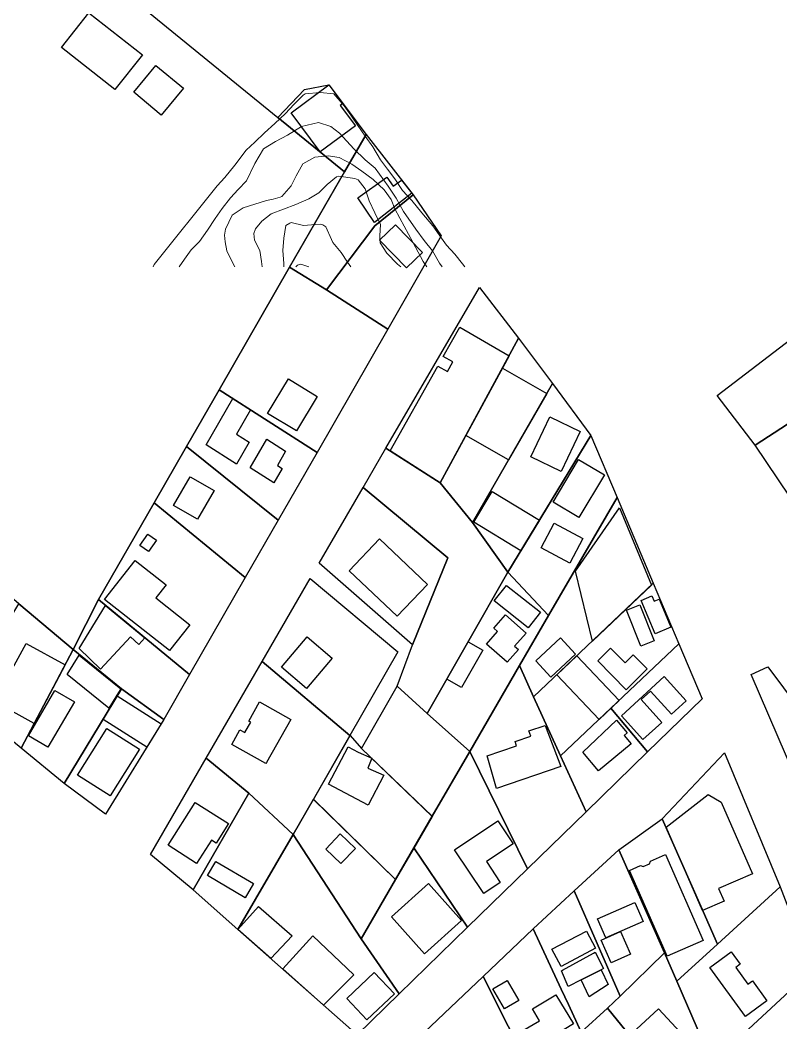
# Model space of a CAD drawing. Header units: millimetres. Extents: x 72 to 2826, y -203 to 794.
# Drawn here: x 1864.5 to 2002.5, y -52.1 to 129.8 of the extents above; entities that cross this region are included whole.
import ezdxf

# ---------------------------------------------------------------- set-up
doc = ezdxf.new("R2010")
doc.units = ezdxf.units.MM
doc.layers.add('01_Fina', color=250, linetype='Continuous', lineweight=15)
doc.layers.add('Traza Urbana', color=7, linetype='Continuous')

msp = doc.modelspace()

# ---------------------------------------------------------------- linework, layer by layer
at = {"layer": '01_Fina', "color": 252, "linetype": 'Continuous', "lineweight": 9, "true_color": 0x939598}
for points in [[(1888.67, 85), (1888.82, 85.48), (1900.28, 99.69), (1901.63, 101.26), (1903.43, 103.49), (1905.5, 106.19), (1907.09, 107.61), (1908.84, 109.32), (1910.71, 111), (1912.62, 112.85), (1914.16, 114.48), (1915.87, 116.19), (1916.2, 116.4), (1918.95, 116.67), (1921.41, 116.38), (1923.3, 114.23), (1924.51, 112.55), (1925.77, 110.69), (1927.09, 108.7), (1928.51, 106.81), (1929.9, 104.43), (1931.14, 102.73), (1932.46, 100.99), (1933.88, 98.86), (1935.57, 97.06), (1937.41, 94.81), (1939.39, 92.49), (1940.67, 90.62), (1941.86, 88.97), (1943.37, 87.34), (1944.73, 85.6), (1945.18, 85)], [(1941.06, 85), (1940.58, 85.72), (1939.31, 87.94), (1937.82, 89.83), (1936.28, 91.86), (1934.05, 95.07), (1932.75, 97.47), (1931.29, 99.67), (1928.94, 102.9), (1927.11, 104.46), (1925.07, 106.43), (1922.43, 109.26), (1920.86, 110.51), (1918.62, 111.21), (1915.58, 110.46), (1913.02, 108.93), (1910.85, 107.75), (1908.63, 106.43), (1907.11, 103.77), (1905.6, 100.64), (1904.06, 99.03), (1902.65, 97.53), (1901.17, 95.58), (1899.87, 93.8), (1898.52, 91.68), (1897.03, 89.62), (1895.51, 88.12), (1894.35, 86.43), (1893.36, 85)], [(1903.47, 85), (1902.73, 86.39), (1902, 87.91), (1901.72, 89.58), (1901.58, 90.79), (1901.75, 91.85), (1902.99, 94.4), (1904.97, 95.74), (1909.22, 97.05), (1910.44, 97.33), (1911.67, 97.65), (1912.01, 97.79), (1913.66, 99.69), (1914.56, 101.52), (1915.78, 103.71), (1917.97, 104.89), (1920.37, 105.14), (1922.38, 104.88), (1924.66, 103.64), (1926.47, 102.39), (1928.58, 100.84), (1930.52, 98.97), (1931.83, 97.27), (1932.5, 95.55), (1933.39, 93.87), (1934.99, 90.93), (1936.21, 88.62), (1937.6, 86.02), (1938.31, 85)], [(1908.44, 85), (1908.3, 85.97), (1907.99, 87.96), (1907, 89.87), (1906.88, 91.1), (1907.19, 91.93), (1908.37, 93.31), (1910.05, 94.64), (1914.52, 96.33), (1916.86, 97.39), (1918.72, 98.44), (1920.18, 99.98), (1921.88, 101.33), (1922.33, 101.49), (1925.24, 101.05), (1925.83, 100.79), (1927.11, 99.16), (1927.84, 97.02), (1928.83, 94.82), (1929.87, 92.68), (1929.77, 90.62), (1929.81, 89.41), (1931.04, 87.48), (1932.95, 85.51), (1933.58, 85)], [(1912.34, 85), (1912.35, 85.63), (1912.19, 88), (1912.36, 90.25), (1912.74, 92.5), (1913.41, 92.96), (1913.7, 93.05), (1915.92, 92.5), (1918.07, 92.69), (1918.95, 92.75), (1919.45, 92.65), (1919.94, 92.26), (1920.98, 90), (1921.21, 89.47), (1922.77, 87.63), (1923.89, 85.86), (1924.53, 85)], [(1914.55, 85), (1914.83, 85.36), (1915.45, 85.52), (1916.88, 85)]]:
    msp.add_lwpolyline(points, dxfattribs=at)
at = {"layer": 'Traza Urbana'}
for points in [[(1911.28, 112.11), (1923.38, 102.28), (1913.4, 84.95), (1900.62, 62.73), (1894.71, 52.46), (1888.83, 42.24), (1878.72, 24.67), (1874.12, 15.62), (1864.29, 23.9), (1848.12, 37.79), (1840, 44.08), (1829.84, 52.47), (1819.94, 60.75), (1809.47, 69.51), (1798.26, 78.18), (1847.29, 161.46), (1850.89, 161.24)], [(1881.72, 117.18), (1872.02, 124.81), (1876.98, 131.12), (1886.68, 123.5)], [(1890.12, 112.56), (1885.11, 116.71), (1889.13, 121.56), (1894.13, 117.41)], [(1927.27, 109.05), (1923.38, 102.28), (1911.28, 112.11), (1916.09, 117.22), (1920.54, 118.02)], [(1920.54, 118.02), (1923.06, 114.67), (1922.58, 114.31), (1925.32, 110.62), (1918.94, 105.87), (1913.69, 112.93)], [(1935.78, 98.06), (1928.87, 92.49), (1920.1, 80.83), (1913.4, 84.95), (1923.38, 102.28), (1927.27, 109.05)], [(1928.8, 93.05), (1925.75, 97.52), (1931.05, 101.28), (1932.21, 99.65), (1933.72, 100.73), (1935.55, 98.36)], [(1928.87, 92.49), (1935.78, 98.06), (1940.9, 90.63), (1931.21, 73.75), (1920.1, 80.83)], [(1934.62, 84.84), (1929.73, 89.85), (1932.59, 92.64), (1937.48, 87.64)], [(1900.62, 62.73), (1913.4, 84.95), (1920.1, 80.83), (1931.21, 73.75), (1918.38, 51.38)], [(2019.77, 83.7), (2034.71, 62.46), (2022.5, 53.59), (2015.47, 64.09), (1997.86, 52.67), (1990.96, 61.71)], [(1930.84, 52.15), (1947.87, 81.25), (1954.94, 72.09), (1940.73, 45.83)], [(1931.61, 51.66), (1940.27, 67), (1942.01, 66.02), (1943.02, 67.8), (1941.28, 68.78), (1944.26, 74.06), (1953.21, 68.88), (1940.73, 45.83)], [(1954.94, 72.09), (1961.09, 63.84), (1946.55, 38.65), (1940.73, 45.83)], [(1953.11, 50.03), (1945.37, 54.41), (1951.99, 66.63), (1960.07, 62.07)], [(1914.62, 55.28), (1909.41, 58.45), (1913.2, 64.69), (1918.42, 61.52)], [(1968.02, 54.45), (1953.01, 29.66), (1946.55, 38.65), (1961.09, 63.84)], [(2022.5, 53.59), (2025.48, 48.97), (2008.33, 37.17), (1997.86, 52.67), (2015.47, 64.09)], [(1918.38, 51.38), (1911.32, 39.06), (1894.71, 52.46), (1900.62, 62.73)], [(1903.1, 61.15), (1906.28, 59.11), (1903.74, 54.67), (1906.03, 53.21), (1903.76, 49.25), (1898.28, 52.75)], [(1957.13, 50.54), (1960.6, 57.8), (1966.11, 55.17), (1962.64, 47.91)], [(1912.68, 51.59), (1911.18, 48.98), (1912.03, 48.44), (1910.53, 45.83), (1906.26, 48.55), (1909.26, 53.78)], [(1972.79, 43.19), (1960.37, 21.78), (1953.01, 29.66), (1968.02, 54.45)], [(1905.35, 28.67), (1888.83, 42.24), (1894.71, 52.46), (1911.32, 39.06)], [(1940.73, 45.83), (1946.55, 38.65), (1953.01, 29.66), (1938.34, 4.04), (1932.93, 8.99), (1935.7, 16.49), (1942.1, 32.26), (1926.71, 45.02), (1930.84, 52.15)], [(1965.86, 39.54), (1961.18, 42.33), (1965.83, 50.1), (1970.51, 47.3)], [(1892.36, 41.76), (1895.37, 46.95), (1899.7, 44.44), (1896.68, 39.25)], [(1935.7, 16.49), (1918.75, 31.27), (1926.71, 45.02), (1942.1, 32.26)], [(1946.79, 38.7), (1950.16, 44.26), (1958.71, 39.08), (1955.34, 33.52)], [(1905.35, 28.67), (1895.26, 11.07), (1878.72, 24.67), (1888.83, 42.24)], [(1979.37, 27.63), (1957.66, 7.06), (1955.09, 12.69), (1960.37, 21.78), (1972.79, 43.19)], [(1968.32, 17.16), (1965.26, 29.81), (1973.26, 41.34), (1979.02, 27.3)], [(1961.39, 38.52), (1966.61, 35.75), (1964.24, 31.29), (1959.03, 34.05)], [(1886.24, 34.46), (1887.66, 36.52), (1889.22, 35.45), (1887.81, 33.38)], [(1932.92, 21.64), (1924.22, 29.91), (1929.73, 35.71), (1938.43, 27.44)], [(1891.62, 15.41), (1879.82, 24.68), (1885.38, 31.76), (1890.99, 27.35), (1889.13, 24.99), (1895.32, 20.12)], [(1960.37, 21.78), (1955.09, 12.69), (1946.07, -2.87), (1938.34, 4.04), (1953.01, 29.66)], [(1924.34, 0.03), (1908.44, 13.47), (1917.12, 28.47), (1933.03, 15.19)], [(1984.01, 16.65), (1971.69, 4.97), (1962.56, -3.68), (1957.66, 7.06), (1979.37, 27.63)], [(1950.53, 24.43), (1952.77, 27.25), (1958.9, 22.38), (1956.66, 19.56)], [(1874.12, 15.62), (1864.71, -2.28), (1853.85, 6.63), (1864.29, 23.9)], [(1895.26, 11.07), (1890.6, 2.94), (1882.92, 8.49), (1874.12, 15.62), (1878.72, 24.67)], [(1977.11, 16.25), (1974.49, 22.74), (1976.93, 23.71), (1979.55, 17.22)], [(1979.71, 18.48), (1977.18, 24.52), (1979.12, 25.33), (1979.53, 24.37), (1980.45, 24.75), (1982.57, 19.68)], [(1880.02, 23.59), (1887.16, 17.73), (1886.06, 16.52), (1884.51, 17.94), (1879.09, 12.03), (1875.21, 15.83)], [(1952.55, 21.9), (1956.32, 18.61), (1954.22, 16.2), (1954.9, 15.61), (1952.89, 13.31), (1949.12, 16.6), (1951.13, 18.9), (1950.45, 19.49)], [(1867.06, 2.2), (1859.83, 6.17), (1865.62, 16.69), (1872.65, 12.82)], [(1916.48, 8.54), (1911.91, 12.42), (1916.56, 17.91), (1921.14, 14.03)], [(1941.89, 10.24), (1945.76, 17.01), (1948.44, 15.48), (1944.56, 8.71)], [(1958.04, 13.56), (1962.51, 17.71), (1965.23, 14.78), (1960.76, 10.63)], [(1978.3, -2.97), (1971.69, 4.97), (1984.01, 16.65), (1988.22, 6.69)], [(1882.92, 8.49), (1872.49, -8.67), (1864.71, -2.28), (1874.12, 15.62)], [(1875.21, 14.58), (1882.75, 8.49), (1882.64, 8.3), (1880.61, 4.96), (1873.05, 11.06)], [(1969.28, 13.57), (1971.63, 15.89), (1974.27, 13.23), (1975.72, 14.67), (1978.27, 12.09), (1974.47, 8.33)], [(1924.34, 0.03), (1917.71, -11.54), (1914.02, -17.96), (1905.97, -10.45), (1898.28, -4.06), (1908.44, 13.47)], [(1965.49, 14.48), (1973.17, 6.4), (1969.55, 2.95), (1961.86, 11.03)], [(1957.66, 7.06), (1962.56, -3.68), (1967.17, -13.8), (1956.55, -24.15), (1946.07, -2.87), (1955.09, 12.69)], [(2000.17, 12.49), (2039.42, -40.12), (2024.27, -51.89), (1997.13, 11.06)], [(1973.62, 3.59), (1981.33, 10.75), (1985.33, 6.32), (1982.65, 3.9), (1978.85, 8.09), (1977.15, 6.55), (1980.92, 2.38), (1977.47, -0.72)], [(1869.56, -2.08), (1866.02, -0.02), (1870.82, 8.21), (1874.36, 6.15)], [(1890.6, 2.94), (1880.01, -14.25), (1872.49, -8.67), (1882.92, 8.49)], [(1938.34, 4.04), (1946.07, -2.87), (1939.25, -14.63), (1926.44, -2.34), (1932.93, 8.99)], [(1879.55, 2.94), (1882.14, 7.21), (1890.12, 2.16), (1887.5, -2.1)], [(1909.19, -4.9), (1909.1, -5.07), (1902.91, -1.58), (1904.39, 1.03), (1905.26, 0.54), (1906.34, 2.45), (1905.99, 2.65), (1907.95, 6.14), (1913.62, 2.94)], [(1978.3, -2.97), (1967.17, -13.8), (1962.56, -3.68), (1971.69, 4.97)], [(1950.93, -9.61), (1949.23, -3.65), (1951.71, -2.8), (1954.55, -1.83), (1954.29, -1.07), (1957.13, -0.1), (1956.8, 0.85), (1959.76, 1.86), (1962.59, -5.62)], [(1969.45, -6.41), (1966.61, -2.99), (1972.71, 2.81), (1974.63, 0.5), (1974.09, 0.05), (1975.37, -1.48)], [(1880.82, -10.91), (1874.9, -7.17), (1880.25, 1.28), (1886.17, -2.46)], [(1926.46, -2.36), (1939.27, -14.65), (1935.93, -20.4), (1932.61, -26.12), (1917.73, -11.56), (1924.36, 0.01)], [(1920.45, -8.81), (1924.01, -2.04), (1925.84, -3), (1928.29, -4.11), (1927.58, -5.89), (1930.49, -7.16), (1927.67, -12.61)], [(1956.55, -24.15), (1945.66, -34.75), (1935.91, -20.38), (1939.25, -14.63), (1946.07, -2.87)], [(2002.41, -27.45), (1991, -37.81), (1987.98, -30.95), (1981.01, -15.08), (1992.26, -3.11)], [(1905.97, -10.45), (1895.88, -27.95), (1888.18, -21.57), (1898.28, -4.06)], [(1914.02, -17.96), (1904.02, -35.15), (1895.88, -27.95), (1905.97, -10.45)], [(1991.69, -12.04), (1997.36, -25.05), (1991.22, -27.73), (1992.21, -30.02), (1988.27, -31.73), (1981.68, -16.6), (1989.35, -10.67)], [(1896.29, -12.13), (1902.3, -15.96), (1900.05, -19.5), (1899.2, -18.96), (1896.52, -23.18), (1891.35, -19.89)], [(1932.59, -26.1), (1926.36, -36.84), (1914.02, -17.96), (1917.71, -11.54)], [(1948.63, -28.65), (1943.31, -20.71), (1951.16, -15.45), (1953.95, -19.61), (1949.09, -22.86), (1951.62, -26.64)], [(1991, -37.81), (1983.62, -44.55), (1981.38, -39.42), (1973.14, -20.71), (1981.01, -15.08), (1987.98, -30.95)], [(1926.36, -36.84), (1933.25, -46.83), (1925.64, -54.24), (1904.02, -35.15), (1914.02, -17.96)], [(1922.57, -17.83), (1925.32, -20.46), (1922.69, -23.21), (1919.95, -20.58)], [(1945.66, -34.75), (1933.25, -46.83), (1926.36, -36.84), (1932.59, -26.1), (1935.91, -20.38)], [(1981.38, -39.42), (1973.34, -47.25), (1965.03, -28.13), (1973.14, -20.71)], [(1981.59, -21.57), (1988.42, -37.13), (1981.88, -40.01), (1981.51, -39.16), (1975.04, -24.44), (1977.05, -23.56), (1977.52, -23.74), (1978.66, -23.24), (1978.84, -22.77)], [(1900.04, -22.81), (1906.86, -26.81), (1905.34, -29.4), (1898.52, -25.4)], [(1937.89, -39.55), (1931.87, -32.86), (1938.57, -26.84), (1944.58, -33.54)], [(1973.34, -47.25), (1971.09, -49.45), (1966.31, -53.78), (1963.98, -48.78), (1962.67, -45.98), (1957.56, -35.05), (1965.03, -28.13)], [(1990.08, -59.36), (1983.62, -44.55), (1991, -37.81), (2002.41, -27.45), (2008.2, -42.57)], [(1969.23, -33.2), (1976.02, -30.25), (1977.53, -33.74), (1970.75, -36.69)], [(1904.02, -35.15), (1907.76, -30.98), (1913.86, -36.32), (1909.98, -40.41)], [(1919.56, -48.87), (1912.14, -42.32), (1917.63, -36.34), (1925.02, -43.36)], [(1966.31, -53.78), (1957.56, -61.71), (1948.52, -43.67), (1957.56, -35.05), (1962.67, -45.98), (1963.98, -48.78)], [(1968.86, -38.58), (1962.63, -41.85), (1960.99, -38.72), (1967.23, -35.46)], [(1973.43, -35.52), (1975.25, -39.66), (1971.72, -41.21), (1969.91, -37.07)], [(1968.84, -39.29), (1970.32, -42.24), (1969.92, -42.46), (1966.26, -44.32), (1963.95, -45.49), (1962.7, -42.66), (1962.88, -42.55), (1968.51, -39.48)], [(1983.62, -44.55), (1990.08, -59.36), (1983.84, -65.13), (1971.09, -49.45), (1973.34, -47.25), (1981.38, -39.42)], [(1996.53, -45.08), (1997.34, -44.49), (1999.98, -48.13), (1996.09, -50.95), (1989.63, -42.04), (1993.52, -39.23), (1995.14, -41.46), (1994.33, -42.05)], [(1923.76, -47.65), (1928.75, -42.96), (1932.41, -46.86), (1927.42, -51.55)], [(1971.18, -45.17), (1967.74, -47.38), (1966.26, -44.32), (1969.92, -42.46)], [(1957.56, -61.71), (1949.5, -69.15), (1946.46, -71.98), (1933.12, -58.24), (1948.52, -43.67)], [(1952.4, -49.55), (1950.28, -45.93), (1952.87, -44.41), (1954.99, -48.04)], [(1964.89, -52.28), (1957.61, -56.66), (1955.72, -53.51), (1958.72, -51.71), (1957.43, -49.57), (1961.71, -46.99)], [(1983.84, -65.13), (1971.57, -76.46), (1957.56, -61.71), (1966.31, -53.78), (1971.09, -49.45)], [(1975.55, -53.97), (1980.32, -49.55), (1985.07, -54.69), (1980.3, -59.11)]]:
    msp.add_lwpolyline(points, close=True, dxfattribs=at)

doc.saveas('drawing.dxf')
